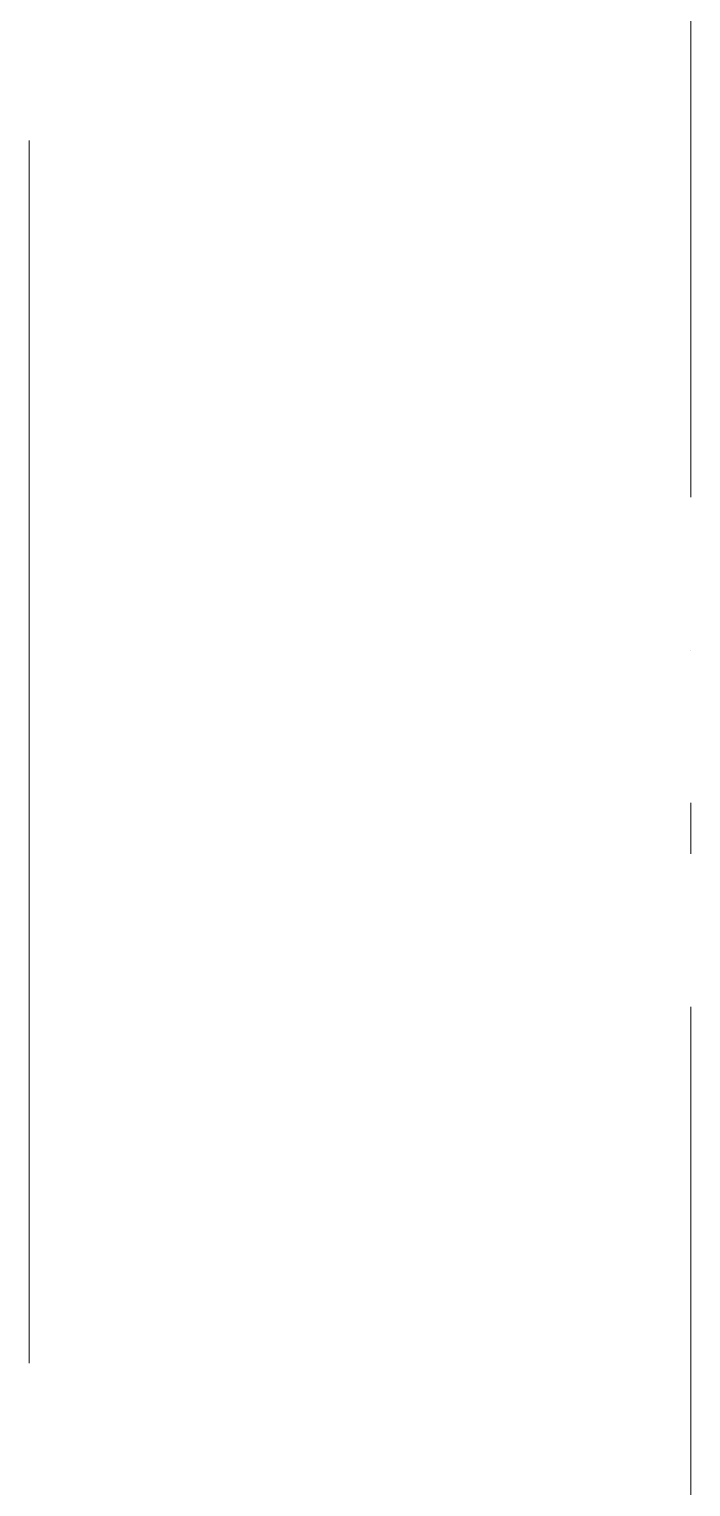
# Model space of a CAD drawing. Header units: millimetres. Extents: x -1005 to 294628, y -1154 to 182592.
# Drawn here: x 70350 to 71245, y 146817 to 148787 of the extents above; entities that cross this region are included whole.
import ezdxf

# ---------------------------------------------------------------- set-up
doc = ezdxf.new("R2010")
doc.units = ezdxf.units.MM
doc.layers.add('PDF_Geomertry', color=7, linetype='Continuous')

msp = doc.modelspace()

# ---------------------------------------------------------------- linework, layer by layer
at = {"layer": 'PDF_Geomertry', "lineweight": 5}
for points in [[(71245.3, 149945.3), (71245.3, 148154.5)], [(70350, 148636.7), (70350, 146983.7)], [(71245.3, 147947.9), (71245.3, 147947.9)], [(71245.3, 147741.3), (71245.3, 147672.4)], [(71245.3, 147465.8), (71245.3, 145743.9)]]:
    msp.add_lwpolyline(points, dxfattribs=at)

doc.saveas('drawing.dxf')
